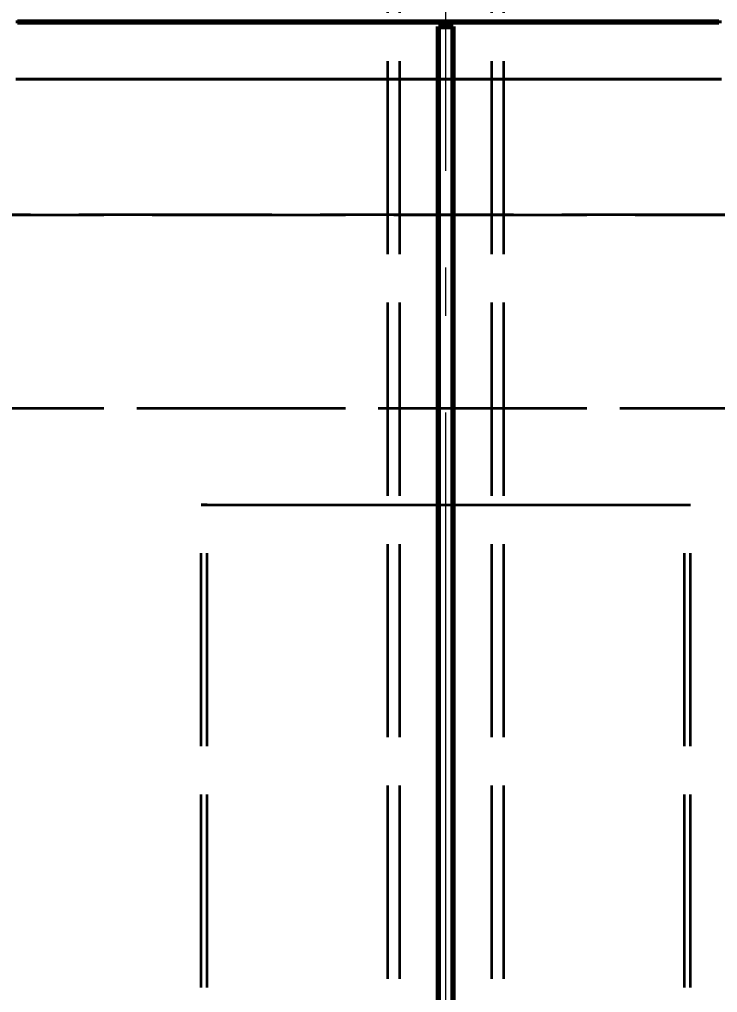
# Model space of a CAD drawing. Header units: millimetres. Extents: x 0 to 2382, y 0 to 420.
# Drawn here: x 147.67 to 162.13, y 295.4 to 315.55 of the extents above; entities that cross this region are included whole.
import ezdxf

# ---------------------------------------------------------------- set-up
doc = ezdxf.new("R2010")
doc.units = ezdxf.units.MM
doc.linetypes.add('IRAM-E-TRAZOS', pattern=[5, 4, -1])
doc.linetypes.add('IRAM-F-TRAZO-PUNTO', pattern=[20, 15, -2, 1, -2])
for name, color, linetype, lineweight in [('01-VISIBLE', 7, 'CONTINUOUS', 70), ('02-OCULTA', 4, 'IRAM-E-TRAZOS', 35), ('03-EJE', 1, 'IRAM-F-TRAZO-PUNTO', 18), ('04-COTA', 3, 'CONTINUOUS', 18)]:
    doc.layers.add(name, color=color, linetype=linetype, lineweight=lineweight)
doc.styles.add('ISO3098', font='isocpeur.ttf')
doc.dimstyles.new('FLAMA-IRAM', dxfattribs={"dimtxt": 3.5, "dimasz": 3.5, "dimexe": 2, "dimexo": 1.5, "dimgap": 1, "dimtad": 1, "dimdec": 1, "dimtxsty": 'ISO3098', "dimblk": 'IRAM_FLECHA', "dimblk1": 'IRAM_FLECHA', "dimblk2": 'IRAM_FLECHA', "dimcen": 2.5, "dimclrd": 256, "dimclre": 256, "dimclrt": 256, "dimazin": 3, "dimtfac": 1, "dimtmove": 0, "dimatfit": 3, "dimlwd": 18, "dimlwe": 18})

# ---------------------------------------------------------------- blocks, each defined once
blk = doc.blocks.new('IRAM_FLECHA')
blk.add_solid([(0, 0), (-1, 0.125), (-1, -0.125)])

msp = doc.modelspace()

# ---------------------------------------------------------------- linework, layer by layer
at = {"layer": '01-VISIBLE'}
for p, q in [((156.35, 231.587), (156.35, 315.4)), ((156.35, 315.4), (156.65, 315.4)), ((156.65, 231.587), (156.65, 315.4))]:
    msp.add_line(p, q, dxfattribs=at)
msp.add_lwpolyline([(147.628, 315.5), (147.725, 315.5), (147.823, 315.5), (147.92, 315.5), (148.018, 315.5), (148.115, 315.5), (148.213, 315.5), (148.31, 315.5), (148.408, 315.5), (148.505, 315.5), (148.603, 315.5), (148.7, 315.5), (148.798, 315.5), (148.895, 315.5), (148.993, 315.5), (149.09, 315.5), (149.188, 315.5), (149.285, 315.5), (149.383, 315.5), (149.48, 315.5), (149.578, 315.5), (149.675, 315.5), (149.773, 315.5), (149.87, 315.5), (149.968, 315.5), (150.065, 315.5), (150.163, 315.5), (150.26, 315.5), (150.358, 315.5), (150.455, 315.5), (150.553, 315.5), (150.65, 315.5), (150.748, 315.5), (150.845, 315.5), (150.943, 315.5), (151.04, 315.5), (151.138, 315.5), (151.235, 315.5), (151.333, 315.5), (151.43, 315.5), (151.528, 315.5), (151.625, 315.5), (151.723, 315.5), (151.82, 315.5), (151.918, 315.5), (152.015, 315.5), (152.113, 315.5), (152.21, 315.5), (152.308, 315.5), (152.405, 315.5), (152.503, 315.5), (152.6, 315.5), (152.698, 315.5), (152.795, 315.5), (152.893, 315.5), (152.99, 315.5), (153.088, 315.5), (153.185, 315.5), (153.283, 315.5), (153.38, 315.5), (153.478, 315.5), (153.575, 315.5), (153.673, 315.5), (153.77, 315.5), (153.868, 315.5), (153.965, 315.5), (154.063, 315.5), (154.16, 315.5), (154.258, 315.5), (154.355, 315.5), (154.453, 315.5), (154.55, 315.5), (154.648, 315.5), (154.745, 315.5), (154.843, 315.5), (154.94, 315.5), (155.038, 315.5), (155.135, 315.5), (155.233, 315.5), (155.33, 315.5), (155.428, 315.5), (155.525, 315.5), (155.623, 315.5), (155.72, 315.5), (155.818, 315.5), (155.915, 315.5), (156.013, 315.5), (156.11, 315.5), (156.208, 315.5), (156.305, 315.5), (156.403, 315.5), (156.5, 315.5), (156.598, 315.5), (156.695, 315.5), (156.793, 315.5), (156.89, 315.5), (156.988, 315.5), (157.085, 315.5), (157.183, 315.5), (157.28, 315.5), (157.378, 315.5), (157.475, 315.5), (157.573, 315.5), (157.67, 315.5), (157.768, 315.5), (157.865, 315.5), (157.963, 315.5), (158.06, 315.5), (158.158, 315.5), (158.255, 315.5), (158.353, 315.5), (158.45, 315.5), (158.548, 315.5), (158.645, 315.5), (158.743, 315.5), (158.84, 315.5), (158.938, 315.5), (159.035, 315.5), (159.133, 315.5), (159.23, 315.5), (159.328, 315.5), (159.425, 315.5), (159.523, 315.5), (159.62, 315.5), (159.718, 315.5), (159.815, 315.5), (159.913, 315.5), (160.01, 315.5), (160.108, 315.5), (160.205, 315.5), (160.303, 315.5), (160.4, 315.5), (160.498, 315.5), (160.595, 315.5), (160.693, 315.5), (160.79, 315.5), (160.888, 315.5), (160.985, 315.5), (161.083, 315.5), (161.18, 315.5), (161.278, 315.5), (161.375, 315.5), (161.473, 315.5), (161.57, 315.5), (161.668, 315.5), (161.765, 315.5), (161.863, 315.5), (161.96, 315.5), (162.058, 315.5), (162.155, 315.5)], dxfattribs=at)
at = {"layer": '02-OCULTA'}
for p, q in [((155.3, 215.685), (155.3, 330.118)), ((155.55, 215.685), (155.55, 330.118)), ((157.45, 215.685), (157.45, 330.118)), ((157.7, 215.685), (157.7, 330.118)), ((156.35, 225.6), (156.35, 315.4)), ((156.35, 315.4), (156.65, 315.4)), ((156.65, 225.6), (156.65, 315.4)), ((172.9, 311.5), (140.1, 311.5)), ((140.42, 311.5), (172.58, 311.5)), ((140.1, 307.5), (172.9, 307.5)), ((140.42, 307.5), (172.58, 307.5)), ((151.434, 285.5), (151.434, 305.5)), ((151.56, 305.5), (151.434, 305.5)), ((151.56, 285.5), (151.56, 305.5)), ((161.44, 305.5), (161.566, 305.5)), ((161.44, 285.5), (161.44, 305.5)), ((161.566, 285.5), (161.566, 305.5))]:
    msp.add_line(p, q, dxfattribs=at)
for points in [[(162.158, 315.5), (162.065, 315.5), (161.972, 315.5), (161.88, 315.5), (161.787, 315.5), (161.694, 315.5), (161.601, 315.5), (161.509, 315.5), (161.416, 315.5), (161.323, 315.5), (161.23, 315.5), (161.138, 315.5), (161.045, 315.5), (160.952, 315.5), (160.859, 315.5), (160.767, 315.5), (160.674, 315.5), (160.581, 315.5), (160.488, 315.5), (160.396, 315.5), (160.303, 315.5), (160.21, 315.5), (160.117, 315.5), (160.025, 315.5), (159.932, 315.5), (159.839, 315.5), (159.746, 315.5), (159.654, 315.5), (159.561, 315.5), (159.468, 315.5), (159.375, 315.5), (159.283, 315.5), (159.19, 315.5), (159.097, 315.5), (159.004, 315.5), (158.912, 315.5), (158.819, 315.5), (158.726, 315.5), (158.633, 315.5), (158.541, 315.5), (158.448, 315.5), (158.355, 315.5), (158.262, 315.5), (158.17, 315.5), (158.077, 315.5), (157.984, 315.5), (157.891, 315.5), (157.799, 315.5), (157.706, 315.5), (157.613, 315.5), (157.52, 315.5), (157.428, 315.5), (157.335, 315.5), (157.242, 315.5), (157.149, 315.5), (157.057, 315.5), (156.964, 315.5), (156.871, 315.5), (156.778, 315.5), (156.686, 315.5), (156.593, 315.5), (156.5, 315.5), (156.407, 315.5), (156.315, 315.5), (156.222, 315.5), (156.129, 315.5), (156.036, 315.5), (155.944, 315.5), (155.851, 315.5), (155.758, 315.5), (155.665, 315.5), (155.573, 315.5), (155.48, 315.5), (155.387, 315.5), (155.294, 315.5), (155.202, 315.5), (155.109, 315.5), (155.016, 315.5), (154.923, 315.5), (154.831, 315.5), (154.738, 315.5), (154.645, 315.5), (154.552, 315.5), (154.46, 315.5), (154.367, 315.5), (154.274, 315.5), (154.181, 315.5), (154.089, 315.5), (153.996, 315.5), (153.903, 315.5), (153.81, 315.5), (153.718, 315.5), (153.625, 315.5), (153.532, 315.5), (153.439, 315.5), (153.347, 315.5), (153.254, 315.5), (153.161, 315.5), (153.068, 315.5), (152.976, 315.5), (152.883, 315.5), (152.79, 315.5), (152.697, 315.5), (152.605, 315.5), (152.512, 315.5), (152.419, 315.5), (152.326, 315.5), (152.234, 315.5), (152.141, 315.5), (152.048, 315.5), (151.955, 315.5), (151.863, 315.5), (151.77, 315.5), (151.677, 315.5), (151.584, 315.5), (151.492, 315.5), (151.399, 315.5), (151.306, 315.5), (151.213, 315.5), (151.121, 315.5), (151.028, 315.5), (150.935, 315.5), (150.842, 315.5), (150.75, 315.5), (150.657, 315.5), (150.564, 315.5), (150.471, 315.5), (150.379, 315.5), (150.286, 315.5), (150.193, 315.5), (150.1, 315.5), (150.008, 315.5), (149.915, 315.5), (149.822, 315.5), (149.729, 315.5), (149.637, 315.5), (149.544, 315.5), (149.451, 315.5), (149.358, 315.5), (149.266, 315.5), (149.173, 315.5), (149.08, 315.5), (148.987, 315.5), (148.895, 315.5), (148.802, 315.5), (148.709, 315.5), (148.616, 315.5), (148.524, 315.5), (148.431, 315.5), (148.338, 315.5), (148.245, 315.5), (148.153, 315.5), (148.06, 315.5), (147.967, 315.5), (147.874, 315.5), (147.782, 315.5), (147.689, 315.5), (147.596, 315.5)], [(147.596, 315.5), (147.689, 315.5), (147.782, 315.5), (147.874, 315.5), (147.967, 315.5), (148.06, 315.5), (148.153, 315.5), (148.245, 315.5), (148.338, 315.5), (148.431, 315.5), (148.524, 315.5), (148.616, 315.5), (148.709, 315.5), (148.802, 315.5), (148.895, 315.5), (148.987, 315.5), (149.08, 315.5), (149.173, 315.5), (149.266, 315.5), (149.358, 315.5), (149.451, 315.5), (149.544, 315.5), (149.637, 315.5), (149.729, 315.5), (149.822, 315.5), (149.915, 315.5), (150.008, 315.5), (150.1, 315.5), (150.193, 315.5), (150.286, 315.5), (150.379, 315.5), (150.471, 315.5), (150.564, 315.5), (150.657, 315.5), (150.75, 315.5), (150.842, 315.5), (150.935, 315.5), (151.028, 315.5), (151.121, 315.5), (151.213, 315.5), (151.306, 315.5), (151.399, 315.5), (151.492, 315.5), (151.584, 315.5), (151.677, 315.5), (151.77, 315.5), (151.863, 315.5), (151.955, 315.5), (152.048, 315.5), (152.141, 315.5), (152.234, 315.5), (152.326, 315.5), (152.419, 315.5), (152.512, 315.5), (152.605, 315.5), (152.697, 315.5), (152.79, 315.5), (152.883, 315.5), (152.976, 315.5), (153.068, 315.5), (153.161, 315.5), (153.254, 315.5), (153.347, 315.5), (153.439, 315.5), (153.532, 315.5), (153.625, 315.5), (153.718, 315.5), (153.81, 315.5), (153.903, 315.5), (153.996, 315.5), (154.089, 315.5), (154.181, 315.5), (154.274, 315.5), (154.367, 315.5), (154.46, 315.5), (154.552, 315.5), (154.645, 315.5), (154.738, 315.5), (154.831, 315.5), (154.923, 315.5), (155.016, 315.5), (155.109, 315.5), (155.202, 315.5), (155.294, 315.5), (155.387, 315.5), (155.48, 315.5), (155.573, 315.5), (155.665, 315.5), (155.758, 315.5), (155.851, 315.5), (155.944, 315.5), (156.036, 315.5), (156.129, 315.5), (156.222, 315.5), (156.315, 315.5), (156.407, 315.5), (156.5, 315.5), (156.593, 315.5), (156.686, 315.5), (156.778, 315.5), (156.871, 315.5), (156.964, 315.5), (157.057, 315.5), (157.149, 315.5), (157.242, 315.5), (157.335, 315.5), (157.428, 315.5), (157.52, 315.5), (157.613, 315.5), (157.706, 315.5), (157.799, 315.5), (157.891, 315.5), (157.984, 315.5), (158.077, 315.5), (158.17, 315.5), (158.262, 315.5), (158.355, 315.5), (158.448, 315.5), (158.541, 315.5), (158.633, 315.5), (158.726, 315.5), (158.819, 315.5), (158.912, 315.5), (159.004, 315.5), (159.097, 315.5), (159.19, 315.5), (159.283, 315.5), (159.375, 315.5), (159.468, 315.5), (159.561, 315.5), (159.654, 315.5), (159.746, 315.5), (159.839, 315.5), (159.932, 315.5), (160.025, 315.5), (160.117, 315.5), (160.21, 315.5), (160.303, 315.5), (160.396, 315.5), (160.488, 315.5), (160.581, 315.5), (160.674, 315.5), (160.767, 315.5), (160.859, 315.5), (160.952, 315.5), (161.045, 315.5), (161.138, 315.5), (161.23, 315.5), (161.323, 315.5), (161.416, 315.5), (161.509, 315.5), (161.601, 315.5), (161.694, 315.5), (161.787, 315.5), (161.88, 315.5), (161.972, 315.5), (162.065, 315.5), (162.158, 315.5)], [(162.155, 315.5), (162.058, 315.5), (161.96, 315.5), (161.863, 315.5), (161.765, 315.5), (161.668, 315.5), (161.57, 315.5), (161.473, 315.5), (161.375, 315.5), (161.278, 315.5), (161.18, 315.5), (161.083, 315.5), (160.985, 315.5), (160.888, 315.5), (160.79, 315.5), (160.693, 315.5), (160.595, 315.5), (160.498, 315.5), (160.4, 315.5), (160.303, 315.5), (160.205, 315.5), (160.108, 315.5), (160.01, 315.5), (159.913, 315.5), (159.815, 315.5), (159.718, 315.5), (159.62, 315.5), (159.523, 315.5), (159.425, 315.5), (159.328, 315.5), (159.23, 315.5), (159.133, 315.5), (159.035, 315.5), (158.938, 315.5), (158.84, 315.5), (158.743, 315.5), (158.645, 315.5), (158.548, 315.5), (158.45, 315.5), (158.353, 315.5), (158.255, 315.5), (158.158, 315.5), (158.06, 315.5), (157.963, 315.5), (157.865, 315.5), (157.768, 315.5), (157.67, 315.5), (157.573, 315.5), (157.475, 315.5), (157.378, 315.5), (157.28, 315.5), (157.183, 315.5), (157.085, 315.5), (156.988, 315.5), (156.89, 315.5), (156.793, 315.5), (156.695, 315.5), (156.598, 315.5), (156.5, 315.5), (156.403, 315.5), (156.305, 315.5), (156.208, 315.5), (156.11, 315.5), (156.013, 315.5), (155.915, 315.5), (155.818, 315.5), (155.72, 315.5), (155.623, 315.5), (155.525, 315.5), (155.428, 315.5), (155.33, 315.5), (155.233, 315.5), (155.135, 315.5), (155.038, 315.5), (154.94, 315.5), (154.843, 315.5), (154.745, 315.5), (154.648, 315.5), (154.55, 315.5), (154.453, 315.5), (154.355, 315.5), (154.258, 315.5), (154.16, 315.5), (154.063, 315.5), (153.965, 315.5), (153.868, 315.5), (153.77, 315.5), (153.673, 315.5), (153.575, 315.5), (153.478, 315.5), (153.38, 315.5), (153.283, 315.5), (153.185, 315.5), (153.088, 315.5), (152.99, 315.5), (152.893, 315.5), (152.795, 315.5), (152.698, 315.5), (152.6, 315.5), (152.503, 315.5), (152.405, 315.5), (152.308, 315.5), (152.21, 315.5), (152.113, 315.5), (152.015, 315.5), (151.918, 315.5), (151.82, 315.5), (151.723, 315.5), (151.625, 315.5), (151.528, 315.5), (151.43, 315.5), (151.333, 315.5), (151.235, 315.5), (151.138, 315.5), (151.04, 315.5), (150.943, 315.5), (150.845, 315.5), (150.748, 315.5), (150.65, 315.5), (150.553, 315.5), (150.455, 315.5), (150.358, 315.5), (150.26, 315.5), (150.163, 315.5), (150.065, 315.5), (149.968, 315.5), (149.87, 315.5), (149.773, 315.5), (149.675, 315.5), (149.578, 315.5), (149.48, 315.5), (149.383, 315.5), (149.285, 315.5), (149.188, 315.5), (149.09, 315.5), (148.993, 315.5), (148.895, 315.5), (148.798, 315.5), (148.7, 315.5), (148.603, 315.5), (148.505, 315.5), (148.408, 315.5), (148.31, 315.5), (148.213, 315.5), (148.115, 315.5), (148.018, 315.5), (147.92, 315.5), (147.823, 315.5), (147.725, 315.5), (147.628, 315.5)], [(162.208, 315.5), (162.112, 315.5), (162.017, 315.5), (161.922, 315.5), (161.827, 315.5), (161.732, 315.5), (161.637, 315.5), (161.542, 315.5), (161.447, 315.5), (161.351, 315.5), (161.256, 315.5), (161.161, 315.5), (161.066, 315.5), (160.971, 315.5), (160.876, 315.5), (160.781, 315.5), (160.686, 315.5), (160.59, 315.5), (160.495, 315.5), (160.4, 315.5), (160.305, 315.5), (160.21, 315.5), (160.115, 315.5), (160.02, 315.5), (159.925, 315.5), (159.829, 315.5), (159.734, 315.5), (159.639, 315.5), (159.544, 315.5), (159.449, 315.5), (159.354, 315.5), (159.259, 315.5), (159.164, 315.5), (159.068, 315.5), (158.973, 315.5), (158.878, 315.5), (158.783, 315.5), (158.688, 315.5), (158.593, 315.5), (158.498, 315.5), (158.403, 315.5), (158.307, 315.5), (158.212, 315.5), (158.117, 315.5), (158.022, 315.5), (157.927, 315.5), (157.832, 315.5), (157.737, 315.5), (157.642, 315.5), (157.546, 315.5), (157.451, 315.5), (157.356, 315.5), (157.261, 315.5), (157.166, 315.5), (157.071, 315.5), (156.976, 315.5), (156.881, 315.5), (156.785, 315.5), (156.69, 315.5), (156.595, 315.5), (156.5, 315.5), (156.405, 315.5), (156.31, 315.5), (156.215, 315.5), (156.12, 315.5), (156.024, 315.5), (155.929, 315.5), (155.834, 315.5), (155.739, 315.5), (155.644, 315.5), (155.549, 315.5), (155.454, 315.5), (155.359, 315.5), (155.263, 315.5), (155.168, 315.5), (155.073, 315.5), (154.978, 315.5), (154.883, 315.5), (154.788, 315.5), (154.693, 315.5), (154.598, 315.5), (154.502, 315.5), (154.407, 315.5), (154.312, 315.5), (154.217, 315.5), (154.122, 315.5), (154.027, 315.5), (153.932, 315.5), (153.837, 315.5), (153.741, 315.5), (153.646, 315.5), (153.551, 315.5), (153.456, 315.5), (153.361, 315.5), (153.266, 315.5), (153.171, 315.5), (153.076, 315.5), (152.98, 315.5), (152.885, 315.5), (152.79, 315.5), (152.695, 315.5), (152.6, 315.5), (152.505, 315.5), (152.41, 315.5), (152.315, 315.5), (152.219, 315.5), (152.124, 315.5), (152.029, 315.5), (151.934, 315.5), (151.839, 315.5), (151.744, 315.5), (151.649, 315.5), (151.554, 315.5), (151.458, 315.5), (151.363, 315.5), (151.268, 315.5), (151.173, 315.5), (151.078, 315.5), (150.983, 315.5), (150.888, 315.5), (150.793, 315.5), (150.697, 315.5), (150.602, 315.5), (150.507, 315.5), (150.412, 315.5), (150.317, 315.5), (150.222, 315.5), (150.127, 315.5), (150.032, 315.5), (149.936, 315.5), (149.841, 315.5), (149.746, 315.5), (149.651, 315.5), (149.556, 315.5), (149.461, 315.5), (149.366, 315.5), (149.271, 315.5), (149.175, 315.5), (149.08, 315.5), (148.985, 315.5), (148.89, 315.5), (148.795, 315.5), (148.7, 315.5), (148.605, 315.5), (148.51, 315.5), (148.414, 315.5), (148.319, 315.5), (148.224, 315.5), (148.129, 315.5), (148.034, 315.5), (147.939, 315.5), (147.844, 315.5), (147.749, 315.5), (147.653, 315.5)], [(147.653, 315.5), (147.749, 315.5), (147.844, 315.5), (147.939, 315.5), (148.034, 315.5), (148.129, 315.5), (148.224, 315.5), (148.319, 315.5), (148.414, 315.5), (148.51, 315.5), (148.605, 315.5), (148.7, 315.5), (148.795, 315.5), (148.89, 315.5), (148.985, 315.5), (149.08, 315.5), (149.175, 315.5), (149.271, 315.5), (149.366, 315.5), (149.461, 315.5), (149.556, 315.5), (149.651, 315.5), (149.746, 315.5), (149.841, 315.5), (149.936, 315.5), (150.032, 315.5), (150.127, 315.5), (150.222, 315.5), (150.317, 315.5), (150.412, 315.5), (150.507, 315.5), (150.602, 315.5), (150.697, 315.5), (150.793, 315.5), (150.888, 315.5), (150.983, 315.5), (151.078, 315.5), (151.173, 315.5), (151.268, 315.5), (151.363, 315.5), (151.458, 315.5), (151.554, 315.5), (151.649, 315.5), (151.744, 315.5), (151.839, 315.5), (151.934, 315.5), (152.029, 315.5), (152.124, 315.5), (152.219, 315.5), (152.315, 315.5), (152.41, 315.5), (152.505, 315.5), (152.6, 315.5), (152.695, 315.5), (152.79, 315.5), (152.885, 315.5), (152.98, 315.5), (153.076, 315.5), (153.171, 315.5), (153.266, 315.5), (153.361, 315.5), (153.456, 315.5), (153.551, 315.5), (153.646, 315.5), (153.741, 315.5), (153.837, 315.5), (153.932, 315.5), (154.027, 315.5), (154.122, 315.5), (154.217, 315.5), (154.312, 315.5), (154.407, 315.5), (154.502, 315.5), (154.598, 315.5), (154.693, 315.5), (154.788, 315.5), (154.883, 315.5), (154.978, 315.5), (155.073, 315.5), (155.168, 315.5), (155.263, 315.5), (155.359, 315.5), (155.454, 315.5), (155.549, 315.5), (155.644, 315.5), (155.739, 315.5), (155.834, 315.5), (155.929, 315.5), (156.024, 315.5), (156.12, 315.5), (156.215, 315.5), (156.31, 315.5), (156.405, 315.5), (156.5, 315.5), (156.595, 315.5), (156.69, 315.5), (156.785, 315.5), (156.881, 315.5), (156.976, 315.5), (157.071, 315.5), (157.166, 315.5), (157.261, 315.5), (157.356, 315.5), (157.451, 315.5), (157.546, 315.5), (157.642, 315.5), (157.737, 315.5), (157.832, 315.5), (157.927, 315.5), (158.022, 315.5), (158.117, 315.5), (158.212, 315.5), (158.307, 315.5), (158.403, 315.5), (158.498, 315.5), (158.593, 315.5), (158.688, 315.5), (158.783, 315.5), (158.878, 315.5), (158.973, 315.5), (159.068, 315.5), (159.164, 315.5), (159.259, 315.5), (159.354, 315.5), (159.449, 315.5), (159.544, 315.5), (159.639, 315.5), (159.734, 315.5), (159.829, 315.5), (159.925, 315.5), (160.02, 315.5), (160.115, 315.5), (160.21, 315.5), (160.305, 315.5), (160.4, 315.5), (160.495, 315.5), (160.59, 315.5), (160.686, 315.5), (160.781, 315.5), (160.876, 315.5), (160.971, 315.5), (161.066, 315.5), (161.161, 315.5), (161.256, 315.5), (161.351, 315.5), (161.447, 315.5), (161.542, 315.5), (161.637, 315.5), (161.732, 315.5), (161.827, 315.5), (161.922, 315.5), (162.017, 315.5), (162.112, 315.5), (162.208, 315.5)], [(162.208, 315.5), (162.112, 315.5), (162.017, 315.5), (161.922, 315.5), (161.827, 315.5), (161.732, 315.5), (161.637, 315.5), (161.542, 315.5), (161.447, 315.5), (161.351, 315.5), (161.256, 315.5), (161.161, 315.5), (161.066, 315.5), (160.971, 315.5), (160.876, 315.5), (160.781, 315.5), (160.686, 315.5), (160.59, 315.5), (160.495, 315.5), (160.4, 315.5), (160.305, 315.5), (160.21, 315.5), (160.115, 315.5), (160.02, 315.5), (159.925, 315.5), (159.829, 315.5), (159.734, 315.5), (159.639, 315.5), (159.544, 315.5), (159.449, 315.5), (159.354, 315.5), (159.259, 315.5), (159.164, 315.5), (159.068, 315.5), (158.973, 315.5), (158.878, 315.5), (158.783, 315.5), (158.688, 315.5), (158.593, 315.5), (158.498, 315.5), (158.403, 315.5), (158.307, 315.5), (158.212, 315.5), (158.117, 315.5), (158.022, 315.5), (157.927, 315.5), (157.832, 315.5), (157.737, 315.5), (157.642, 315.5), (157.546, 315.5), (157.451, 315.5), (157.356, 315.5), (157.261, 315.5), (157.166, 315.5), (157.071, 315.5), (156.976, 315.5), (156.881, 315.5), (156.785, 315.5), (156.69, 315.5), (156.595, 315.5), (156.5, 315.5), (156.405, 315.5), (156.31, 315.5), (156.215, 315.5), (156.12, 315.5), (156.024, 315.5), (155.929, 315.5), (155.834, 315.5), (155.739, 315.5), (155.644, 315.5), (155.549, 315.5), (155.454, 315.5), (155.359, 315.5), (155.263, 315.5), (155.168, 315.5), (155.073, 315.5), (154.978, 315.5), (154.883, 315.5), (154.788, 315.5), (154.693, 315.5), (154.598, 315.5), (154.502, 315.5), (154.407, 315.5), (154.312, 315.5), (154.217, 315.5), (154.122, 315.5), (154.027, 315.5), (153.932, 315.5), (153.837, 315.5), (153.741, 315.5), (153.646, 315.5), (153.551, 315.5), (153.456, 315.5), (153.361, 315.5), (153.266, 315.5), (153.171, 315.5), (153.076, 315.5), (152.98, 315.5), (152.885, 315.5), (152.79, 315.5), (152.695, 315.5), (152.6, 315.5), (152.505, 315.5), (152.41, 315.5), (152.315, 315.5), (152.219, 315.5), (152.124, 315.5), (152.029, 315.5), (151.934, 315.5), (151.839, 315.5), (151.744, 315.5), (151.649, 315.5), (151.554, 315.5), (151.458, 315.5), (151.363, 315.5), (151.268, 315.5), (151.173, 315.5), (151.078, 315.5), (150.983, 315.5), (150.888, 315.5), (150.793, 315.5), (150.697, 315.5), (150.602, 315.5), (150.507, 315.5), (150.412, 315.5), (150.317, 315.5), (150.222, 315.5), (150.127, 315.5), (150.032, 315.5), (149.936, 315.5), (149.841, 315.5), (149.746, 315.5), (149.651, 315.5), (149.556, 315.5), (149.461, 315.5), (149.366, 315.5), (149.271, 315.5), (149.175, 315.5), (149.08, 315.5), (148.985, 315.5), (148.89, 315.5), (148.795, 315.5), (148.7, 315.5), (148.605, 315.5), (148.51, 315.5), (148.414, 315.5), (148.319, 315.5), (148.224, 315.5), (148.129, 315.5), (148.034, 315.5), (147.939, 315.5), (147.844, 315.5), (147.749, 315.5), (147.653, 315.5)], [(147.653, 315.5), (147.749, 315.5), (147.844, 315.5), (147.939, 315.5), (148.034, 315.5), (148.129, 315.5), (148.224, 315.5), (148.319, 315.5), (148.414, 315.5), (148.51, 315.5), (148.605, 315.5), (148.7, 315.5), (148.795, 315.5), (148.89, 315.5), (148.985, 315.5), (149.08, 315.5), (149.175, 315.5), (149.271, 315.5), (149.366, 315.5), (149.461, 315.5), (149.556, 315.5), (149.651, 315.5), (149.746, 315.5), (149.841, 315.5), (149.936, 315.5), (150.032, 315.5), (150.127, 315.5), (150.222, 315.5), (150.317, 315.5), (150.412, 315.5), (150.507, 315.5), (150.602, 315.5), (150.697, 315.5), (150.793, 315.5), (150.888, 315.5), (150.983, 315.5), (151.078, 315.5), (151.173, 315.5), (151.268, 315.5), (151.363, 315.5), (151.458, 315.5), (151.554, 315.5), (151.649, 315.5), (151.744, 315.5), (151.839, 315.5), (151.934, 315.5), (152.029, 315.5), (152.124, 315.5), (152.219, 315.5), (152.315, 315.5), (152.41, 315.5), (152.505, 315.5), (152.6, 315.5), (152.695, 315.5), (152.79, 315.5), (152.885, 315.5), (152.98, 315.5), (153.076, 315.5), (153.171, 315.5), (153.266, 315.5), (153.361, 315.5), (153.456, 315.5), (153.551, 315.5), (153.646, 315.5), (153.741, 315.5), (153.837, 315.5), (153.932, 315.5), (154.027, 315.5), (154.122, 315.5), (154.217, 315.5), (154.312, 315.5), (154.407, 315.5), (154.502, 315.5), (154.598, 315.5), (154.693, 315.5), (154.788, 315.5), (154.883, 315.5), (154.978, 315.5), (155.073, 315.5), (155.168, 315.5), (155.263, 315.5), (155.359, 315.5), (155.454, 315.5), (155.549, 315.5), (155.644, 315.5), (155.739, 315.5), (155.834, 315.5), (155.929, 315.5), (156.024, 315.5), (156.12, 315.5), (156.215, 315.5), (156.31, 315.5), (156.405, 315.5), (156.5, 315.5), (156.595, 315.5), (156.69, 315.5), (156.785, 315.5), (156.881, 315.5), (156.976, 315.5), (157.071, 315.5), (157.166, 315.5), (157.261, 315.5), (157.356, 315.5), (157.451, 315.5), (157.546, 315.5), (157.642, 315.5), (157.737, 315.5), (157.832, 315.5), (157.927, 315.5), (158.022, 315.5), (158.117, 315.5), (158.212, 315.5), (158.307, 315.5), (158.403, 315.5), (158.498, 315.5), (158.593, 315.5), (158.688, 315.5), (158.783, 315.5), (158.878, 315.5), (158.973, 315.5), (159.068, 315.5), (159.164, 315.5), (159.259, 315.5), (159.354, 315.5), (159.449, 315.5), (159.544, 315.5), (159.639, 315.5), (159.734, 315.5), (159.829, 315.5), (159.925, 315.5), (160.02, 315.5), (160.115, 315.5), (160.21, 315.5), (160.305, 315.5), (160.4, 315.5), (160.495, 315.5), (160.59, 315.5), (160.686, 315.5), (160.781, 315.5), (160.876, 315.5), (160.971, 315.5), (161.066, 315.5), (161.161, 315.5), (161.256, 315.5), (161.351, 315.5), (161.447, 315.5), (161.542, 315.5), (161.637, 315.5), (161.732, 315.5), (161.827, 315.5), (161.922, 315.5), (162.017, 315.5), (162.112, 315.5), (162.208, 315.5)], [(162.158, 314.312), (162.065, 314.312), (161.972, 314.312), (161.88, 314.312), (161.787, 314.312), (161.694, 314.312), (161.601, 314.312), (161.509, 314.312), (161.416, 314.312), (161.323, 314.312), (161.23, 314.312), (161.138, 314.312), (161.045, 314.312), (160.952, 314.312), (160.859, 314.312), (160.767, 314.312), (160.674, 314.312), (160.581, 314.312), (160.488, 314.312), (160.396, 314.312), (160.303, 314.312), (160.21, 314.312), (160.117, 314.312), (160.025, 314.312), (159.932, 314.312), (159.839, 314.312), (159.746, 314.312), (159.654, 314.312), (159.561, 314.312), (159.468, 314.312), (159.375, 314.312), (159.283, 314.312), (159.19, 314.312), (159.097, 314.312), (159.004, 314.312), (158.912, 314.312), (158.819, 314.312), (158.726, 314.312), (158.633, 314.312), (158.541, 314.312), (158.448, 314.312), (158.355, 314.312), (158.262, 314.312), (158.17, 314.312), (158.077, 314.312), (157.984, 314.312), (157.891, 314.312), (157.799, 314.312), (157.706, 314.312), (157.613, 314.312), (157.52, 314.312), (157.428, 314.312), (157.335, 314.312), (157.242, 314.312), (157.149, 314.312), (157.057, 314.312), (156.964, 314.312), (156.871, 314.312), (156.778, 314.312), (156.686, 314.312), (156.593, 314.312), (156.5, 314.312), (156.407, 314.312), (156.315, 314.312), (156.222, 314.312), (156.129, 314.312), (156.036, 314.312), (155.944, 314.312), (155.851, 314.312), (155.758, 314.312), (155.665, 314.312), (155.573, 314.312), (155.48, 314.312), (155.387, 314.312), (155.294, 314.312), (155.202, 314.312), (155.109, 314.312), (155.016, 314.312), (154.923, 314.312), (154.831, 314.312), (154.738, 314.312), (154.645, 314.312), (154.552, 314.312), (154.46, 314.312), (154.367, 314.312), (154.274, 314.312), (154.181, 314.312), (154.089, 314.312), (153.996, 314.312), (153.903, 314.312), (153.81, 314.312), (153.718, 314.312), (153.625, 314.312), (153.532, 314.312), (153.439, 314.312), (153.347, 314.312), (153.254, 314.312), (153.161, 314.312), (153.068, 314.312), (152.976, 314.312), (152.883, 314.312), (152.79, 314.312), (152.697, 314.312), (152.605, 314.312), (152.512, 314.312), (152.419, 314.312), (152.326, 314.312), (152.234, 314.312), (152.141, 314.312), (152.048, 314.312), (151.955, 314.312), (151.863, 314.312), (151.77, 314.312), (151.677, 314.312), (151.584, 314.312), (151.492, 314.312), (151.399, 314.312), (151.306, 314.312), (151.213, 314.312), (151.121, 314.312), (151.028, 314.312), (150.935, 314.312), (150.842, 314.312), (150.75, 314.312), (150.657, 314.312), (150.564, 314.312), (150.471, 314.312), (150.379, 314.312), (150.286, 314.312), (150.193, 314.312), (150.1, 314.312), (150.008, 314.312), (149.915, 314.312), (149.822, 314.312), (149.729, 314.312), (149.637, 314.312), (149.544, 314.312), (149.451, 314.312), (149.358, 314.312), (149.266, 314.312), (149.173, 314.312), (149.08, 314.312), (148.987, 314.312), (148.895, 314.312), (148.802, 314.312), (148.709, 314.312), (148.616, 314.312), (148.524, 314.312), (148.431, 314.312), (148.338, 314.312), (148.245, 314.312), (148.153, 314.312), (148.06, 314.312), (147.967, 314.312), (147.874, 314.312), (147.782, 314.312), (147.689, 314.312), (147.596, 314.312)], [(147.596, 314.312), (147.689, 314.312), (147.782, 314.312), (147.874, 314.312), (147.967, 314.312), (148.06, 314.312), (148.153, 314.312), (148.245, 314.312), (148.338, 314.312), (148.431, 314.312), (148.524, 314.312), (148.616, 314.312), (148.709, 314.312), (148.802, 314.312), (148.895, 314.312), (148.987, 314.312), (149.08, 314.312), (149.173, 314.312), (149.266, 314.312), (149.358, 314.312), (149.451, 314.312), (149.544, 314.312), (149.637, 314.312), (149.729, 314.312), (149.822, 314.312), (149.915, 314.312), (150.008, 314.312), (150.1, 314.312), (150.193, 314.312), (150.286, 314.312), (150.379, 314.312), (150.471, 314.312), (150.564, 314.312), (150.657, 314.312), (150.75, 314.312), (150.842, 314.312), (150.935, 314.312), (151.028, 314.312), (151.121, 314.312), (151.213, 314.312), (151.306, 314.312), (151.399, 314.312), (151.492, 314.312), (151.584, 314.312), (151.677, 314.312), (151.77, 314.312), (151.863, 314.312), (151.955, 314.312), (152.048, 314.312), (152.141, 314.312), (152.234, 314.312), (152.326, 314.312), (152.419, 314.312), (152.512, 314.312), (152.605, 314.312), (152.697, 314.312), (152.79, 314.312), (152.883, 314.312), (152.976, 314.312), (153.068, 314.312), (153.161, 314.312), (153.254, 314.312), (153.347, 314.312), (153.439, 314.312), (153.532, 314.312), (153.625, 314.312), (153.718, 314.312), (153.81, 314.312), (153.903, 314.312), (153.996, 314.312), (154.089, 314.312), (154.181, 314.312), (154.274, 314.312), (154.367, 314.312), (154.46, 314.312), (154.552, 314.312), (154.645, 314.312), (154.738, 314.312), (154.831, 314.312), (154.923, 314.312), (155.016, 314.312), (155.109, 314.312), (155.202, 314.312), (155.294, 314.312), (155.387, 314.312), (155.48, 314.312), (155.573, 314.312), (155.665, 314.312), (155.758, 314.312), (155.851, 314.312), (155.944, 314.312), (156.036, 314.312), (156.129, 314.312), (156.222, 314.312), (156.315, 314.312), (156.407, 314.312), (156.5, 314.312), (156.593, 314.312), (156.686, 314.312), (156.778, 314.312), (156.871, 314.312), (156.964, 314.312), (157.057, 314.312), (157.149, 314.312), (157.242, 314.312), (157.335, 314.312), (157.428, 314.312), (157.52, 314.312), (157.613, 314.312), (157.706, 314.312), (157.799, 314.312), (157.891, 314.312), (157.984, 314.312), (158.077, 314.312), (158.17, 314.312), (158.262, 314.312), (158.355, 314.312), (158.448, 314.312), (158.541, 314.312), (158.633, 314.312), (158.726, 314.312), (158.819, 314.312), (158.912, 314.312), (159.004, 314.312), (159.097, 314.312), (159.19, 314.312), (159.283, 314.312), (159.375, 314.312), (159.468, 314.312), (159.561, 314.312), (159.654, 314.312), (159.746, 314.312), (159.839, 314.312), (159.932, 314.312), (160.025, 314.312), (160.117, 314.312), (160.21, 314.312), (160.303, 314.312), (160.396, 314.312), (160.488, 314.312), (160.581, 314.312), (160.674, 314.312), (160.767, 314.312), (160.859, 314.312), (160.952, 314.312), (161.045, 314.312), (161.138, 314.312), (161.23, 314.312), (161.323, 314.312), (161.416, 314.312), (161.509, 314.312), (161.601, 314.312), (161.694, 314.312), (161.787, 314.312), (161.88, 314.312), (161.972, 314.312), (162.065, 314.312), (162.158, 314.312)], [(162.208, 314.312), (162.112, 314.312), (162.017, 314.312), (161.922, 314.312), (161.827, 314.312), (161.732, 314.312), (161.637, 314.312), (161.542, 314.312), (161.447, 314.312), (161.351, 314.312), (161.256, 314.312), (161.161, 314.312), (161.066, 314.312), (160.971, 314.312), (160.876, 314.312), (160.781, 314.312), (160.686, 314.312), (160.59, 314.312), (160.495, 314.312), (160.4, 314.312), (160.305, 314.312), (160.21, 314.312), (160.115, 314.312), (160.02, 314.312), (159.925, 314.312), (159.829, 314.312), (159.734, 314.312), (159.639, 314.312), (159.544, 314.312), (159.449, 314.312), (159.354, 314.312), (159.259, 314.312), (159.164, 314.312), (159.068, 314.312), (158.973, 314.312), (158.878, 314.312), (158.783, 314.312), (158.688, 314.312), (158.593, 314.312), (158.498, 314.312), (158.403, 314.312), (158.307, 314.312), (158.212, 314.312), (158.117, 314.312), (158.022, 314.312), (157.927, 314.312), (157.832, 314.312), (157.737, 314.312), (157.642, 314.312), (157.546, 314.312), (157.451, 314.312), (157.356, 314.312), (157.261, 314.312), (157.166, 314.312), (157.071, 314.312), (156.976, 314.312), (156.881, 314.312), (156.785, 314.312), (156.69, 314.312), (156.595, 314.312), (156.5, 314.312), (156.405, 314.312), (156.31, 314.312), (156.215, 314.312), (156.12, 314.312), (156.024, 314.312), (155.929, 314.312), (155.834, 314.312), (155.739, 314.312), (155.644, 314.312), (155.549, 314.312), (155.454, 314.312), (155.359, 314.312), (155.263, 314.312), (155.168, 314.312), (155.073, 314.312), (154.978, 314.312), (154.883, 314.312), (154.788, 314.312), (154.693, 314.312), (154.598, 314.312), (154.502, 314.312), (154.407, 314.312), (154.312, 314.312), (154.217, 314.312), (154.122, 314.312), (154.027, 314.312), (153.932, 314.312), (153.837, 314.312), (153.741, 314.312), (153.646, 314.312), (153.551, 314.312), (153.456, 314.312), (153.361, 314.312), (153.266, 314.312), (153.171, 314.312), (153.076, 314.312), (152.98, 314.312), (152.885, 314.312), (152.79, 314.312), (152.695, 314.312), (152.6, 314.312), (152.505, 314.312), (152.41, 314.312), (152.315, 314.312), (152.219, 314.312), (152.124, 314.312), (152.029, 314.312), (151.934, 314.312), (151.839, 314.312), (151.744, 314.312), (151.649, 314.312), (151.554, 314.312), (151.458, 314.312), (151.363, 314.312), (151.268, 314.312), (151.173, 314.312), (151.078, 314.312), (150.983, 314.312), (150.888, 314.312), (150.793, 314.312), (150.697, 314.312), (150.602, 314.312), (150.507, 314.312), (150.412, 314.312), (150.317, 314.312), (150.222, 314.312), (150.127, 314.312), (150.032, 314.312), (149.936, 314.312), (149.841, 314.312), (149.746, 314.312), (149.651, 314.312), (149.556, 314.312), (149.461, 314.312), (149.366, 314.312), (149.271, 314.312), (149.175, 314.312), (149.08, 314.312), (148.985, 314.312), (148.89, 314.312), (148.795, 314.312), (148.7, 314.312), (148.605, 314.312), (148.51, 314.312), (148.414, 314.312), (148.319, 314.312), (148.224, 314.312), (148.129, 314.312), (148.034, 314.312), (147.939, 314.312), (147.844, 314.312), (147.749, 314.312), (147.653, 314.312)], [(147.653, 314.312), (147.749, 314.312), (147.844, 314.312), (147.939, 314.312), (148.034, 314.312), (148.129, 314.312), (148.224, 314.312), (148.319, 314.312), (148.414, 314.312), (148.51, 314.312), (148.605, 314.312), (148.7, 314.312), (148.795, 314.312), (148.89, 314.312), (148.985, 314.312), (149.08, 314.312), (149.175, 314.312), (149.271, 314.312), (149.366, 314.312), (149.461, 314.312), (149.556, 314.312), (149.651, 314.312), (149.746, 314.312), (149.841, 314.312), (149.936, 314.312), (150.032, 314.312), (150.127, 314.312), (150.222, 314.312), (150.317, 314.312), (150.412, 314.312), (150.507, 314.312), (150.602, 314.312), (150.697, 314.312), (150.793, 314.312), (150.888, 314.312), (150.983, 314.312), (151.078, 314.312), (151.173, 314.312), (151.268, 314.312), (151.363, 314.312), (151.458, 314.312), (151.554, 314.312), (151.649, 314.312), (151.744, 314.312), (151.839, 314.312), (151.934, 314.312), (152.029, 314.312), (152.124, 314.312), (152.219, 314.312), (152.315, 314.312), (152.41, 314.312), (152.505, 314.312), (152.6, 314.312), (152.695, 314.312), (152.79, 314.312), (152.885, 314.312), (152.98, 314.312), (153.076, 314.312), (153.171, 314.312), (153.266, 314.312), (153.361, 314.312), (153.456, 314.312), (153.551, 314.312), (153.646, 314.312), (153.741, 314.312), (153.837, 314.312), (153.932, 314.312), (154.027, 314.312), (154.122, 314.312), (154.217, 314.312), (154.312, 314.312), (154.407, 314.312), (154.502, 314.312), (154.598, 314.312), (154.693, 314.312), (154.788, 314.312), (154.883, 314.312), (154.978, 314.312), (155.073, 314.312), (155.168, 314.312), (155.263, 314.312), (155.359, 314.312), (155.454, 314.312), (155.549, 314.312), (155.644, 314.312), (155.739, 314.312), (155.834, 314.312), (155.929, 314.312), (156.024, 314.312), (156.12, 314.312), (156.215, 314.312), (156.31, 314.312), (156.405, 314.312), (156.5, 314.312), (156.595, 314.312), (156.69, 314.312), (156.785, 314.312), (156.881, 314.312), (156.976, 314.312), (157.071, 314.312), (157.166, 314.312), (157.261, 314.312), (157.356, 314.312), (157.451, 314.312), (157.546, 314.312), (157.642, 314.312), (157.737, 314.312), (157.832, 314.312), (157.927, 314.312), (158.022, 314.312), (158.117, 314.312), (158.212, 314.312), (158.307, 314.312), (158.403, 314.312), (158.498, 314.312), (158.593, 314.312), (158.688, 314.312), (158.783, 314.312), (158.878, 314.312), (158.973, 314.312), (159.068, 314.312), (159.164, 314.312), (159.259, 314.312), (159.354, 314.312), (159.449, 314.312), (159.544, 314.312), (159.639, 314.312), (159.734, 314.312), (159.829, 314.312), (159.925, 314.312), (160.02, 314.312), (160.115, 314.312), (160.21, 314.312), (160.305, 314.312), (160.4, 314.312), (160.495, 314.312), (160.59, 314.312), (160.686, 314.312), (160.781, 314.312), (160.876, 314.312), (160.971, 314.312), (161.066, 314.312), (161.161, 314.312), (161.256, 314.312), (161.351, 314.312), (161.447, 314.312), (161.542, 314.312), (161.637, 314.312), (161.732, 314.312), (161.827, 314.312), (161.922, 314.312), (162.017, 314.312), (162.112, 314.312), (162.208, 314.312)], [(151.434, 305.5), (151.484, 305.5), (151.534, 305.5), (151.584, 305.5), (151.634, 305.5), (151.685, 305.5), (151.735, 305.5), (151.785, 305.5), (151.835, 305.5), (151.885, 305.5), (151.935, 305.5), (151.986, 305.5), (152.036, 305.5), (152.086, 305.5), (152.136, 305.5), (152.186, 305.5), (152.236, 305.5), (152.287, 305.5), (152.337, 305.5), (152.387, 305.5), (152.437, 305.5), (152.487, 305.5), (152.537, 305.5), (152.588, 305.5), (152.638, 305.5), (152.688, 305.5), (152.738, 305.5), (152.788, 305.5), (152.838, 305.5), (152.888, 305.5), (152.939, 305.5), (152.989, 305.5), (153.039, 305.5), (153.089, 305.5), (153.139, 305.5), (153.189, 305.5), (153.24, 305.5), (153.29, 305.5), (153.34, 305.5), (153.39, 305.5), (153.44, 305.5), (153.49, 305.5), (153.541, 305.5), (153.591, 305.5), (153.641, 305.5), (153.691, 305.5), (153.741, 305.5), (153.791, 305.5), (153.842, 305.5), (153.892, 305.5), (153.942, 305.5), (153.992, 305.5), (154.042, 305.5), (154.092, 305.5), (154.142, 305.5), (154.193, 305.5), (154.243, 305.5), (154.293, 305.5), (154.343, 305.5), (154.393, 305.5), (154.443, 305.5), (154.494, 305.5), (154.544, 305.5), (154.594, 305.5), (154.644, 305.5), (154.694, 305.5), (154.744, 305.5), (154.795, 305.5), (154.845, 305.5), (154.895, 305.5), (154.945, 305.5), (154.995, 305.5), (155.045, 305.5), (155.096, 305.5), (155.146, 305.5), (155.196, 305.5), (155.246, 305.5), (155.296, 305.5), (155.346, 305.5), (155.396, 305.5), (155.447, 305.5), (155.497, 305.5), (155.547, 305.5), (155.597, 305.5), (155.647, 305.5), (155.697, 305.5), (155.748, 305.5), (155.798, 305.5), (155.848, 305.5), (155.898, 305.5), (155.948, 305.5), (155.998, 305.5), (156.049, 305.5), (156.099, 305.5), (156.149, 305.5), (156.199, 305.5), (156.249, 305.5), (156.299, 305.5), (156.35, 305.5), (156.4, 305.5), (156.45, 305.5), (156.5, 305.5), (156.55, 305.5), (156.6, 305.5), (156.65, 305.5), (156.701, 305.5), (156.751, 305.5), (156.801, 305.5), (156.851, 305.5), (156.901, 305.5), (156.951, 305.5), (157.002, 305.5), (157.052, 305.5), (157.102, 305.5), (157.152, 305.5), (157.202, 305.5), (157.252, 305.5), (157.303, 305.5), (157.353, 305.5), (157.403, 305.5), (157.453, 305.5), (157.503, 305.5), (157.553, 305.5), (157.604, 305.5), (157.654, 305.5), (157.704, 305.5), (157.754, 305.5), (157.804, 305.5), (157.854, 305.5), (157.904, 305.5), (157.955, 305.5), (158.005, 305.5), (158.055, 305.5), (158.105, 305.5), (158.155, 305.5), (158.205, 305.5), (158.256, 305.5), (158.306, 305.5), (158.356, 305.5), (158.406, 305.5), (158.456, 305.5), (158.506, 305.5), (158.557, 305.5), (158.607, 305.5), (158.657, 305.5), (158.707, 305.5), (158.757, 305.5), (158.807, 305.5), (158.858, 305.5), (158.908, 305.5), (158.958, 305.5), (159.008, 305.5), (159.058, 305.5), (159.108, 305.5), (159.158, 305.5), (159.209, 305.5), (159.259, 305.5), (159.309, 305.5), (159.359, 305.5), (159.409, 305.5), (159.459, 305.5), (159.51, 305.5), (159.56, 305.5), (159.61, 305.5), (159.66, 305.5), (159.71, 305.5), (159.76, 305.5), (159.811, 305.5), (159.861, 305.5), (159.911, 305.5), (159.961, 305.5), (160.011, 305.5), (160.061, 305.5), (160.112, 305.5), (160.162, 305.5), (160.212, 305.5), (160.262, 305.5), (160.312, 305.5), (160.362, 305.5), (160.412, 305.5), (160.463, 305.5), (160.513, 305.5), (160.563, 305.5), (160.613, 305.5), (160.663, 305.5), (160.713, 305.5), (160.764, 305.5), (160.814, 305.5), (160.864, 305.5), (160.914, 305.5), (160.964, 305.5), (161.014, 305.5), (161.065, 305.5), (161.115, 305.5), (161.165, 305.5), (161.215, 305.5), (161.265, 305.5), (161.315, 305.5), (161.366, 305.5), (161.416, 305.5), (161.466, 305.5), (161.516, 305.5), (161.566, 305.5)], [(151.56, 305.5), (151.61, 305.5), (151.661, 305.5), (151.711, 305.5), (151.761, 305.5), (151.811, 305.5), (151.861, 305.5), (151.911, 305.5), (151.962, 305.5), (152.012, 305.5), (152.062, 305.5), (152.112, 305.5), (152.162, 305.5), (152.212, 305.5), (152.262, 305.5), (152.313, 305.5), (152.363, 305.5), (152.413, 305.5), (152.463, 305.5), (152.513, 305.5), (152.563, 305.5), (152.613, 305.5), (152.664, 305.5), (152.714, 305.5), (152.764, 305.5), (152.814, 305.5), (152.864, 305.5), (152.914, 305.5), (152.964, 305.5), (153.015, 305.5), (153.065, 305.5), (153.115, 305.5), (153.165, 305.5), (153.215, 305.5), (153.265, 305.5), (153.316, 305.5), (153.366, 305.5), (153.416, 305.5), (153.466, 305.5), (153.516, 305.5), (153.566, 305.5), (153.616, 305.5), (153.667, 305.5), (153.717, 305.5), (153.767, 305.5), (153.817, 305.5), (153.867, 305.5), (153.917, 305.5), (153.967, 305.5), (154.018, 305.5), (154.068, 305.5), (154.118, 305.5), (154.168, 305.5), (154.218, 305.5), (154.268, 305.5), (154.319, 305.5), (154.369, 305.5), (154.419, 305.5), (154.469, 305.5), (154.519, 305.5), (154.569, 305.5), (154.619, 305.5), (154.67, 305.5), (154.72, 305.5), (154.77, 305.5), (154.82, 305.5), (154.87, 305.5), (154.92, 305.5), (154.97, 305.5), (155.021, 305.5), (155.071, 305.5), (155.121, 305.5), (155.171, 305.5), (155.221, 305.5), (155.271, 305.5), (155.321, 305.5), (155.372, 305.5), (155.422, 305.5), (155.472, 305.5), (155.522, 305.5), (155.572, 305.5), (155.622, 305.5), (155.673, 305.5), (155.723, 305.5), (155.773, 305.5), (155.823, 305.5), (155.873, 305.5), (155.923, 305.5), (155.973, 305.5), (156.024, 305.5), (156.074, 305.5), (156.124, 305.5), (156.174, 305.5), (156.224, 305.5), (156.274, 305.5), (156.324, 305.5), (156.375, 305.5), (156.425, 305.5), (156.475, 305.5), (156.525, 305.5), (156.575, 305.5), (156.625, 305.5), (156.676, 305.5), (156.726, 305.5), (156.776, 305.5), (156.826, 305.5), (156.876, 305.5), (156.926, 305.5), (156.976, 305.5), (157.027, 305.5), (157.077, 305.5), (157.127, 305.5), (157.177, 305.5), (157.227, 305.5), (157.277, 305.5), (157.327, 305.5), (157.378, 305.5), (157.428, 305.5), (157.478, 305.5), (157.528, 305.5), (157.578, 305.5), (157.628, 305.5), (157.679, 305.5), (157.729, 305.5), (157.779, 305.5), (157.829, 305.5), (157.879, 305.5), (157.929, 305.5), (157.979, 305.5), (158.03, 305.5), (158.08, 305.5), (158.13, 305.5), (158.18, 305.5), (158.23, 305.5), (158.28, 305.5), (158.33, 305.5), (158.381, 305.5), (158.431, 305.5), (158.481, 305.5), (158.531, 305.5), (158.581, 305.5), (158.631, 305.5), (158.681, 305.5), (158.732, 305.5), (158.782, 305.5), (158.832, 305.5), (158.882, 305.5), (158.932, 305.5), (158.982, 305.5), (159.033, 305.5), (159.083, 305.5), (159.133, 305.5), (159.183, 305.5), (159.233, 305.5), (159.283, 305.5), (159.333, 305.5), (159.384, 305.5), (159.434, 305.5), (159.484, 305.5), (159.534, 305.5), (159.584, 305.5), (159.634, 305.5), (159.684, 305.5), (159.735, 305.5), (159.785, 305.5), (159.835, 305.5), (159.885, 305.5), (159.935, 305.5), (159.985, 305.5), (160.036, 305.5), (160.086, 305.5), (160.136, 305.5), (160.186, 305.5), (160.236, 305.5), (160.286, 305.5), (160.336, 305.5), (160.387, 305.5), (160.437, 305.5), (160.487, 305.5), (160.537, 305.5), (160.587, 305.5), (160.637, 305.5), (160.687, 305.5), (160.738, 305.5), (160.788, 305.5), (160.838, 305.5), (160.888, 305.5), (160.938, 305.5), (160.988, 305.5), (161.038, 305.5), (161.089, 305.5), (161.139, 305.5), (161.189, 305.5), (161.239, 305.5), (161.289, 305.5), (161.339, 305.5), (161.39, 305.5), (161.44, 305.5)]]:
    msp.add_lwpolyline(points, dxfattribs=at)
at = {"layer": '03-EJE'}
msp.add_line((156.5, 212.41), (156.5, 342.362), dxfattribs=at)

# ---------------------------------------------------------------- dimensions: what is measured, and where the dimension line sits
at = {"layer": '04-COTA'}
msp.add_linear_dim(base=(113, 210), p1=(137, 210), p2=(153.5, 331.738), angle=90, dimstyle='FLAMA-IRAM', override={"dimlfac": 10}, dxfattribs=at).render()

doc.saveas('drawing.dxf')
